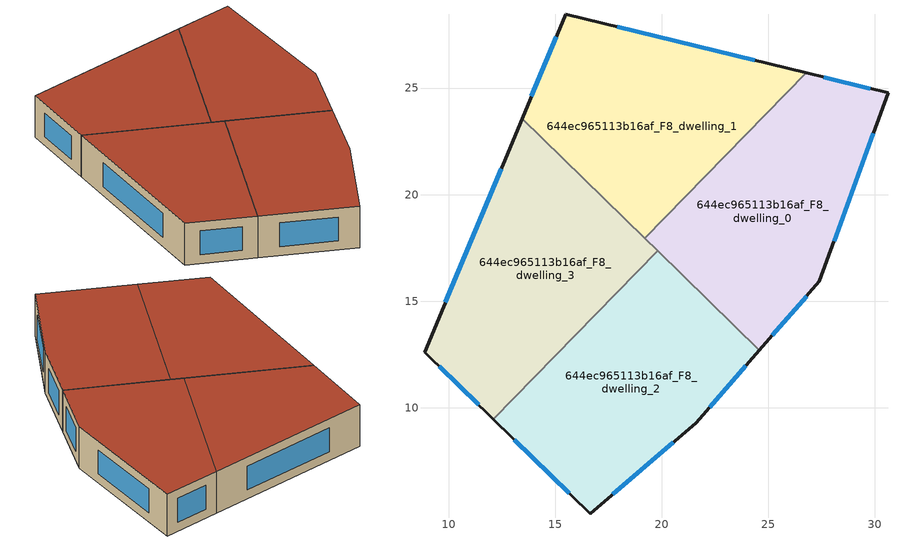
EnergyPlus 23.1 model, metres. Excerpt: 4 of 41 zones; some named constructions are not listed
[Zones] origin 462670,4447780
644ec965113b16af_F8_dwelling_0
 floor to 644ec965113b16af_F7_dwelling_0 (EU_floor_Construction): 30.62,24.77 27.4,15.93 24.59,12.7 19.21,17.95 26.77,25.71 z24
 wall outside (EU_wall_Construction): 24.59,12.7 27.4,15.93 30.62,24.77 26.77,25.71 z24:27
 wall to 644ec965113b16af_F8_dwelling_1 (EU_wall_Construction): 26.77,25.71 19.21,17.95 z24:27
 wall to 644ec965113b16af_F8_dwelling_2 (EU_wall_Construction): 19.81,17.36 24.59,12.7 z24:27
 wall to 644ec965113b16af_F8_dwelling_3 (EU_wall_Construction): 19.21,17.95 19.81,17.36 z24:27
 window (EU_Window_Construction): 29.8,24.97 27.6,25.51 / 28.09,17.82 29.93,22.88 / 25.19,13.39 26.8,15.24 z24.64:26.36
 roof outside (EU_roof_Construction): 27.4,15.93 30.62,24.77 26.77,25.71 19.21,17.95 24.59,12.7 z27
644ec965113b16af_F8_dwelling_1
 floor to 644ec965113b16af_F7_dwelling_1 (EU_floor_Construction): 26.77,25.71 19.21,17.95 13.45,23.57 15.49,28.46 z24
 wall outside (EU_wall_Construction): 26.77,25.71 15.49,28.46 13.45,23.57 z24:27
 wall to 644ec965113b16af_F8_dwelling_3 (EU_wall_Construction): 13.45,23.57 19.21,17.95 z24:27
 window (EU_Window_Construction): 15.05,27.41 13.88,24.62 / 24.36,26.3 17.91,27.87 z24.64:26.36
 roof outside (EU_roof_Construction): 19.21,17.95 26.77,25.71 15.49,28.46 13.45,23.57 z27
644ec965113b16af_F8_dwelling_2
 floor to 644ec965113b16af_F7_dwelling_2 (EU_floor_Construction): 24.59,12.7 21.61,9.3 16.64,5.03 12.1,9.46 19.81,17.36 z24
 wall outside (EU_wall_Construction): 12.1,9.46 16.64,5.03 21.61,9.3 24.59,12.7 z24:27
 wall to 644ec965113b16af_F8_dwelling_3 (EU_wall_Construction): 19.81,17.36 12.1,9.46 z24:27
 window (EU_Window_Construction): 13.07,8.51 15.66,5.98 / 22.25,10.03 23.95,11.97 / 17.7,5.94 20.55,8.38 z24.64:26.36
 roof outside (EU_roof_Construction): 21.61,9.3 24.59,12.7 19.81,17.36 12.1,9.46 16.64,5.03 z27
644ec965113b16af_F8_dwelling_3
 floor to 644ec965113b16af_F7_dwelling_3 (EU_floor_Construction): 19.81,17.36 12.1,9.46 8.87,12.61 13.45,23.57 z24
 wall outside (EU_wall_Construction): 13.45,23.57 8.87,12.61 12.1,9.46 z24:27
 window (EU_Window_Construction): 9.56,11.94 11.41,10.13 / 12.47,21.22 9.85,14.96 z24.64:26.36
 roof outside (EU_roof_Construction): 12.1,9.46 19.81,17.36 13.45,23.57 8.87,12.61 z27
[SCHEDULE:FILE] Column Number=1; Rows to Skip at Top=0; Number of Hours of Data=8760; Column Separator=Comma; Interpolate to Timestep=No; Minutes per Item=60; Adjust Schedule for Daylight Savings=Yes
Name | File
EU_Step8_GainSchedule_644ec965113b16af_F4_dwelling_4_f000 | ../../schedules/644ec965113b16af/644ec965113b16af_F4_dwelling_4_f000_gain.csv
EU_Step8_GainSchedule_644ec965113b16af_F5_dwelling_0_f000 | ../../schedules/644ec965113b16af/644ec965113b16af_F5_dwelling_0_f000_gain.csv
EU_Step8_GainSchedule_644ec965113b16af_F5_dwelling_1_f000 | ../../schedules/644ec965113b16af/644ec965113b16af_F5_dwelling_1_f000_gain.csv
EU_Step8_GainSchedule_644ec965113b16af_F5_dwelling_2_f000 | ../../schedules/644ec965113b16af/644ec965113b16af_F5_dwelling_2_f000_gain.csv
EU_Step8_GainSchedule_644ec965113b16af_F5_dwelling_3_f000 | ../../schedules/644ec965113b16af/644ec965113b16af_F5_dwelling_3_f000_gain.csv
EU_Step8_GainSchedule_644ec965113b16af_F6_dwelling_0_f000 | ../../schedules/644ec965113b16af/644ec965113b16af_F6_dwelling_0_f000_gain.csv
EU_Step8_GainSchedule_644ec965113b16af_F6_dwelling_1_f000 | ../../schedules/644ec965113b16af/644ec965113b16af_F6_dwelling_1_f000_gain.csv
EU_Step8_GainSchedule_644ec965113b16af_F6_dwelling_2_f000 | ../../schedules/644ec965113b16af/644ec965113b16af_F6_dwelling_2_f000_gain.csv
EU_Step8_GainSchedule_644ec965113b16af_F6_dwelling_3_f000 | ../../schedules/644ec965113b16af/644ec965113b16af_F6_dwelling_3_f000_gain.csv
EU_Step8_GainSchedule_644ec965113b16af_F7_dwelling_0_f000 | ../../schedules/644ec965113b16af/644ec965113b16af_F7_dwelling_0_f000_gain.csv
EU_Step8_GainSchedule_644ec965113b16af_F7_dwelling_1_f000 | ../../schedules/644ec965113b16af/644ec965113b16af_F7_dwelling_1_f000_gain.csv
EU_Step8_GainSchedule_644ec965113b16af_F7_dwelling_2_f000 | ../../schedules/644ec965113b16af/644ec965113b16af_F7_dwelling_2_f000_gain.csv
EU_Step8_GainSchedule_644ec965113b16af_F7_dwelling_3_f000 | ../../schedules/644ec965113b16af/644ec965113b16af_F7_dwelling_3_f000_gain.csv
